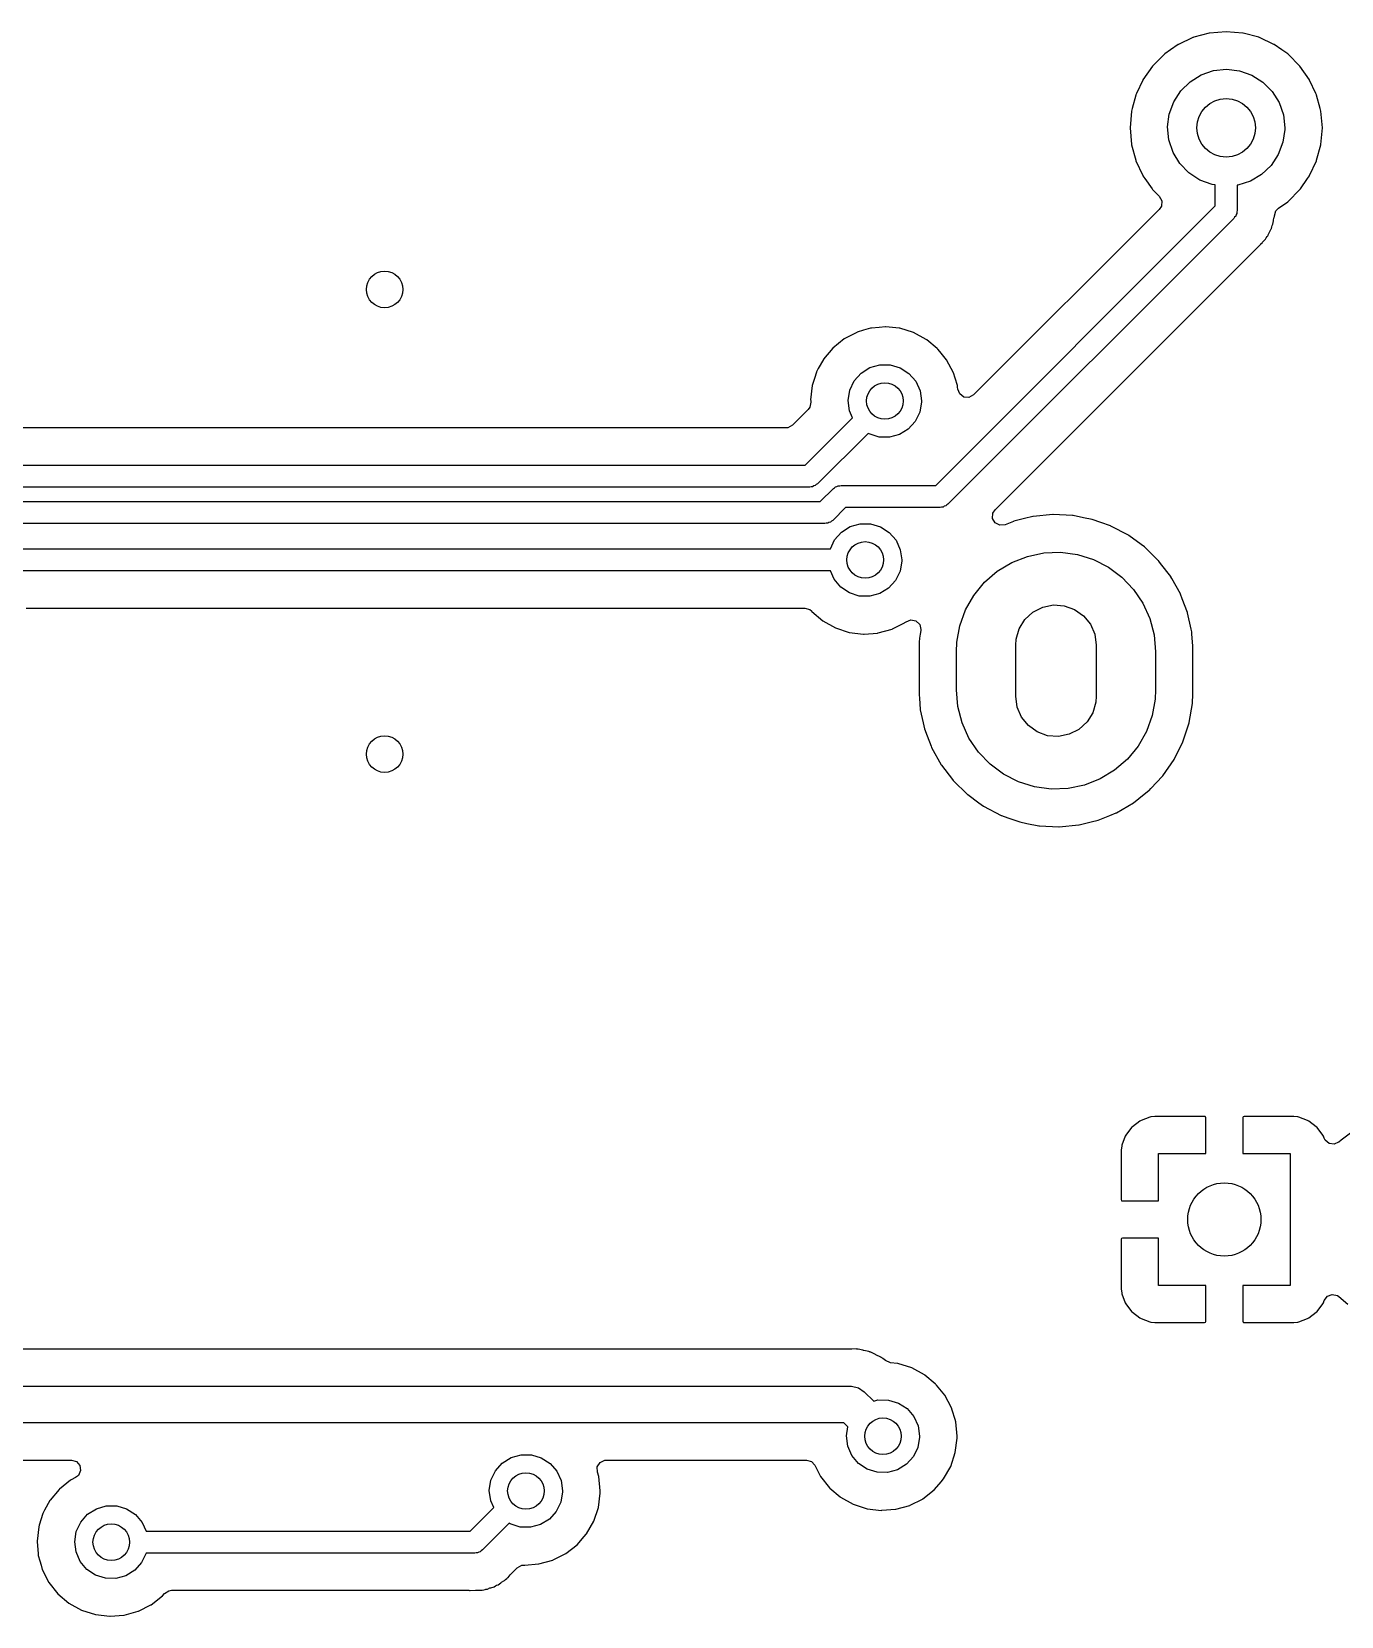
# Model space of a CAD drawing. Extents: x 123 to 292, y -246 to -33.
# Drawn here: x 214.13 to 232.02, y -163.17 to -141.51 of the extents above; entities that cross this region are included whole.
import ezdxf

# ---------------------------------------------------------------- set-up
doc = ezdxf.new("R2010")
doc.units = 0
doc.layers.add('BLACK', color=7, linetype='CONTINUOUS')

msp = doc.modelspace()

# ---------------------------------------------------------------- linework, layer by layer
at = {"layer": 'BLACK', "linetype": 'CONTINUOUS'}
for p, q in [((229.989, -141.592), (229.792, -141.684)), ((229.994, -141.59), (229.989, -141.592)), ((229.989, -141.592), (229.989, -141.592)), ((229.999, -141.588), (229.994, -141.59)), ((230.21, -141.532), (229.999, -141.588)), ((229.999, -141.588), (229.999, -141.588)), ((230.215, -141.531), (230.21, -141.532)), ((230.21, -141.532), (230.21, -141.532)), ((230.443, -141.511), (230.215, -141.531)), ((230.671, -141.531), (230.443, -141.511)), ((230.677, -141.532), (230.671, -141.531)), ((230.887, -141.588), (230.677, -141.532)), ((230.677, -141.532), (230.677, -141.532)), ((230.893, -141.59), (230.887, -141.588)), ((230.887, -141.588), (230.887, -141.588)), ((230.898, -141.592), (230.893, -141.59)), ((231.095, -141.684), (230.898, -141.592)), ((230.898, -141.592), (230.898, -141.592)), ((229.599, -141.818), (229.437, -141.98)), ((229.604, -141.815), (229.599, -141.818)), ((229.682, -141.76), (229.604, -141.815)), ((229.604, -141.815), (229.604, -141.815)), ((229.787, -141.687), (229.682, -141.76)), ((229.792, -141.684), (229.787, -141.687)), ((229.792, -141.684), (229.792, -141.684)), ((231.1, -141.687), (231.095, -141.684)), ((231.095, -141.684), (231.095, -141.684)), ((231.205, -141.76), (231.1, -141.687)), ((231.283, -141.815), (231.205, -141.76)), ((231.288, -141.818), (231.283, -141.815)), ((231.283, -141.815), (231.283, -141.815)), ((231.45, -141.98), (231.288, -141.818)), ((229.437, -141.98), (229.306, -142.167)), ((230.103, -142.1), (230.272, -142.043)), ((230.272, -142.043), (230.449, -142.024)), ((230.449, -142.024), (230.626, -142.045)), ((230.626, -142.045), (230.794, -142.105)), ((231.581, -142.167), (231.45, -141.98)), ((229.304, -142.172), (229.217, -142.357)), ((229.306, -142.167), (229.304, -142.172)), ((229.304, -142.172), (229.304, -142.172)), ((229.823, -142.319), (229.951, -142.194)), ((229.951, -142.194), (230.103, -142.1)), ((230.794, -142.105), (230.945, -142.201)), ((230.945, -142.201), (231.07, -142.327)), ((231.583, -142.172), (231.581, -142.167)), ((231.669, -142.357), (231.583, -142.172)), ((231.583, -142.172), (231.583, -142.172)), ((229.208, -142.38), (229.159, -142.56)), ((229.209, -142.375), (229.208, -142.38)), ((229.208, -142.38), (229.208, -142.38)), ((229.217, -142.357), (229.209, -142.375)), ((229.666, -142.636), (229.727, -142.468)), ((229.727, -142.468), (229.823, -142.319)), ((231.07, -142.327), (231.165, -142.479)), ((231.165, -142.479), (231.224, -142.647)), ((231.678, -142.375), (231.669, -142.357)), ((231.679, -142.38), (231.678, -142.375)), ((231.727, -142.56), (231.679, -142.38)), ((231.679, -142.38), (231.679, -142.38)), ((229.15, -142.596), (229.13, -142.824)), ((229.159, -142.56), (229.15, -142.596)), ((229.643, -142.813), (229.666, -142.636)), ((231.224, -142.647), (231.243, -142.824)), ((231.737, -142.596), (231.727, -142.56)), ((231.757, -142.824), (231.737, -142.596)), ((229.13, -142.824), (229.15, -143.052)), ((229.661, -142.991), (229.643, -142.813)), ((231.243, -142.847), (231.218, -143.023)), ((231.243, -142.824), (231.243, -142.847)), ((231.737, -143.052), (231.757, -142.824)), ((229.15, -143.052), (229.151, -143.058)), ((229.151, -143.058), (229.151, -143.058)), ((229.151, -143.058), (229.207, -143.267)), ((229.717, -143.16), (229.661, -142.991)), ((231.218, -143.023), (231.155, -143.19)), ((231.679, -143.267), (231.736, -143.058)), ((231.736, -143.058), (231.737, -143.052)), ((231.736, -143.058), (231.736, -143.058)), ((229.207, -143.267), (229.209, -143.273)), ((229.209, -143.273), (229.211, -143.278)), ((229.211, -143.278), (229.211, -143.278)), ((229.211, -143.278), (229.304, -143.476)), ((229.81, -143.312), (229.717, -143.16)), ((229.933, -143.441), (229.81, -143.312)), ((231.056, -143.338), (230.927, -143.461)), ((231.155, -143.19), (231.056, -143.338)), ((231.583, -143.476), (231.675, -143.278)), ((231.675, -143.278), (231.678, -143.273)), ((231.675, -143.278), (231.675, -143.278)), ((231.678, -143.273), (231.679, -143.267)), ((229.304, -143.476), (229.304, -143.476)), ((229.304, -143.476), (229.306, -143.481)), ((229.306, -143.481), (229.332, -143.519)), ((229.332, -143.519), (229.43, -143.658)), ((230.083, -143.538), (229.933, -143.441)), ((230.25, -143.6), (230.083, -143.538)), ((230.774, -143.553), (230.604, -143.608)), ((230.927, -143.461), (230.774, -143.553)), ((231.457, -143.658), (231.555, -143.519)), ((231.555, -143.519), (231.581, -143.481)), ((231.581, -143.481), (231.583, -143.476)), ((231.583, -143.476), (231.583, -143.476)), ((229.43, -143.658), (229.437, -143.668)), ((229.437, -143.668), (229.529, -143.76)), ((229.529, -143.76), (229.563, -143.823)), ((230.293, -143.606), (230.25, -143.6)), ((230.293, -143.893), (230.293, -143.606)), ((230.604, -143.608), (230.593, -143.609)), ((230.593, -143.609), (230.593, -143.956)), ((231.288, -143.83), (231.45, -143.668)), ((231.45, -143.668), (231.457, -143.658)), ((226.475, -147.712), (230.293, -143.893)), ((229.529, -143.939), (226.993, -146.475)), ((229.558, -143.894), (229.529, -143.939)), ((229.563, -143.823), (229.558, -143.894)), ((230.578, -144.011), (230.573, -144.031)), ((230.588, -143.994), (230.578, -144.011)), ((230.593, -143.956), (230.588, -143.975)), ((230.588, -143.975), (230.588, -143.994)), ((231.102, -144.026), (231.122, -143.958)), ((231.122, -143.958), (231.156, -143.923)), ((231.156, -143.923), (231.283, -143.834)), ((231.283, -143.834), (231.288, -143.83)), ((231.283, -143.834), (231.283, -143.834)), ((230.549, -144.062), (226.643, -147.968)), ((230.559, -144.045), (230.549, -144.062)), ((230.573, -144.031), (230.559, -144.045)), ((231.038, -144.24), (231.057, -144.207)), ((231.057, -144.207), (231.061, -144.2)), ((231.057, -144.207), (231.057, -144.207)), ((231.061, -144.2), (231.066, -144.179)), ((231.066, -144.179), (231.072, -144.16)), ((231.072, -144.16), (231.081, -144.141)), ((231.081, -144.141), (231.088, -144.095)), ((231.088, -144.095), (231.09, -144.083)), ((231.09, -144.083), (231.1, -144.046)), ((231.1, -144.046), (231.102, -144.039)), ((231.102, -144.039), (231.102, -144.026)), ((230.866, -144.467), (230.915, -144.415)), ((230.915, -144.415), (230.918, -144.412)), ((230.918, -144.412), (230.938, -144.392)), ((230.938, -144.392), (230.941, -144.388)), ((230.941, -144.388), (230.949, -144.379)), ((230.949, -144.379), (230.975, -144.351)), ((230.975, -144.351), (230.98, -144.346)), ((230.98, -144.346), (230.984, -144.339)), ((230.984, -144.339), (230.991, -144.327)), ((230.991, -144.327), (231.002, -144.31)), ((231.002, -144.31), (231.01, -144.3)), ((231.01, -144.3), (231.015, -144.293)), ((231.015, -144.293), (231.018, -144.286)), ((231.018, -144.286), (231.033, -144.251)), ((231.033, -144.251), (231.038, -144.24)), ((227.287, -148.044), (230.851, -144.479)), ((230.851, -144.479), (230.86, -144.471)), ((230.86, -144.471), (230.866, -144.467)), ((230.86, -144.471), (230.86, -144.471)), ((225.226, -145.71), (225.072, -145.834)), ((225.381, -145.629), (225.226, -145.71)), ((225.396, -145.621), (225.381, -145.629)), ((225.401, -145.618), (225.396, -145.621)), ((225.396, -145.621), (225.396, -145.621)), ((225.491, -145.592), (225.401, -145.618)), ((225.585, -145.564), (225.491, -145.592)), ((225.591, -145.563), (225.585, -145.564)), ((225.585, -145.564), (225.585, -145.564)), ((225.597, -145.562), (225.591, -145.563)), ((225.705, -145.552), (225.597, -145.562)), ((225.597, -145.562), (225.597, -145.562)), ((225.788, -145.545), (225.705, -145.552)), ((225.794, -145.545), (225.788, -145.545)), ((225.978, -145.565), (225.794, -145.545)), ((225.794, -145.545), (225.794, -145.545)), ((225.984, -145.565), (225.978, -145.565)), ((225.978, -145.565), (225.978, -145.565)), ((226.173, -145.624), (225.984, -145.565)), ((226.347, -145.718), (226.173, -145.624)), ((226.352, -145.722), (226.347, -145.718)), ((226.493, -145.839), (226.352, -145.722)), ((226.352, -145.722), (226.352, -145.722)), ((225.072, -145.834), (224.944, -145.985)), ((226.5, -145.844), (226.493, -145.839)), ((226.504, -145.849), (226.5, -145.844)), ((226.53, -145.881), (226.504, -145.849)), ((226.504, -145.849), (226.504, -145.849)), ((226.625, -145.997), (226.53, -145.881)), ((224.847, -146.165), (224.82, -146.25)), ((224.849, -146.159), (224.847, -146.165)), ((224.847, -146.165), (224.847, -146.165)), ((224.872, -146.116), (224.849, -146.159)), ((224.941, -145.991), (224.872, -146.116)), ((224.944, -145.985), (224.941, -145.991)), ((224.941, -145.991), (224.941, -145.991)), ((225.363, -146.283), (225.457, -146.177)), ((225.457, -146.177), (225.576, -146.102)), ((225.576, -146.102), (225.713, -146.063)), ((225.713, -146.063), (225.855, -146.063)), ((225.855, -146.063), (225.99, -146.104)), ((225.99, -146.104), (226.109, -146.181)), ((226.718, -146.172), (226.625, -145.997)), ((226.74, -146.245), (226.718, -146.172)), ((224.789, -146.347), (224.767, -146.544)), ((224.82, -146.25), (224.789, -146.347)), ((225.302, -146.412), (225.363, -146.283)), ((226.109, -146.181), (226.202, -146.289)), ((226.202, -146.289), (226.261, -146.418)), ((226.771, -146.348), (226.74, -146.245)), ((226.775, -146.361), (226.771, -146.348)), ((226.775, -146.367), (226.775, -146.361)), ((226.778, -146.398), (226.775, -146.367)), ((224.77, -146.574), (224.756, -146.644)), ((224.767, -146.544), (224.768, -146.55)), ((224.768, -146.55), (224.77, -146.574)), ((225.281, -146.552), (225.302, -146.412)), ((225.299, -146.692), (225.281, -146.552)), ((226.28, -146.57), (226.257, -146.71)), ((226.261, -146.418), (226.281, -146.558)), ((226.281, -146.558), (226.28, -146.57)), ((226.803, -146.461), (226.778, -146.398)), ((226.86, -146.504), (226.803, -146.461)), ((226.93, -146.509), (226.86, -146.504)), ((226.993, -146.475), (226.93, -146.509)), ((224.733, -146.674), (224.519, -146.889)), ((224.692, -147.434), (225.34, -146.786)), ((224.756, -146.644), (224.733, -146.674)), ((225.34, -146.786), (225.299, -146.692)), ((226.257, -146.71), (226.195, -146.838)), ((224.43, -146.925), (211.213, -146.925)), ((224.456, -146.923), (224.43, -146.925)), ((224.519, -146.889), (224.456, -146.923)), ((225.551, -147), (224.861, -147.69)), ((225.565, -147.009), (225.551, -147)), ((225.701, -147.052), (225.565, -147.009)), ((225.979, -147.017), (225.842, -147.054)), ((226.1, -146.943), (225.979, -147.017)), ((226.195, -146.838), (226.1, -146.943)), ((225.842, -147.054), (225.701, -147.052)), ((187.575, -147.434), (224.692, -147.434)), ((224.861, -147.69), (224.844, -147.7)), ((224.755, -147.734), (187.513, -147.734)), ((224.774, -147.729), (224.755, -147.734)), ((224.793, -147.729), (224.774, -147.729)), ((224.811, -147.719), (224.793, -147.729)), ((224.83, -147.714), (224.811, -147.719)), ((224.844, -147.7), (224.83, -147.714)), ((224.899, -147.933), (225.077, -147.756)), ((225.077, -147.756), (225.094, -147.746)), ((225.094, -147.746), (225.108, -147.732)), ((225.108, -147.732), (225.127, -147.727)), ((225.127, -147.727), (225.144, -147.717)), ((225.144, -147.717), (225.164, -147.717)), ((225.164, -147.717), (225.183, -147.712)), ((225.183, -147.712), (226.475, -147.712)), ((211.964, -147.933), (224.899, -147.933)), ((225.245, -148.012), (225.068, -148.19)), ((226.537, -148.012), (225.245, -148.012)), ((226.556, -148.007), (226.537, -148.012)), ((226.576, -148.007), (226.556, -148.007)), ((226.593, -147.997), (226.576, -148.007)), ((226.612, -147.992), (226.593, -147.997)), ((226.626, -147.978), (226.612, -147.992)), ((226.643, -147.968), (226.626, -147.978)), ((227.253, -148.163), (227.257, -148.092)), ((227.257, -148.092), (227.287, -148.044)), ((228.075, -148.111), (227.806, -148.137)), ((228.08, -148.111), (228.075, -148.111)), ((228.342, -148.124), (228.08, -148.111)), ((228.08, -148.111), (228.08, -148.111)), ((228.346, -148.124), (228.342, -148.124)), ((228.342, -148.124), (228.342, -148.124)), ((228.351, -148.125), (228.346, -148.124)), ((228.493, -148.153), (228.351, -148.125)), ((228.351, -148.125), (228.351, -148.125)), ((224.962, -148.233), (212.026, -148.233)), ((224.981, -148.228), (224.962, -148.233)), ((225, -148.228), (224.981, -148.228)), ((225.017, -148.219), (225, -148.228)), ((225.037, -148.213), (225.017, -148.219)), ((225.05, -148.199), (225.037, -148.213)), ((225.068, -148.19), (225.05, -148.199)), ((225.188, -148.349), (225.308, -148.274)), ((225.308, -148.274), (225.445, -148.235)), ((225.445, -148.235), (225.586, -148.236)), ((225.586, -148.236), (225.722, -148.276)), ((225.722, -148.276), (225.841, -148.353)), ((227.289, -148.224), (227.253, -148.163)), ((227.352, -148.256), (227.289, -148.224)), ((227.423, -148.249), (227.352, -148.256)), ((227.538, -148.203), (227.423, -148.249)), ((227.542, -148.201), (227.538, -148.203)), ((227.538, -148.203), (227.538, -148.203)), ((227.688, -148.165), (227.542, -148.201)), ((227.801, -148.138), (227.688, -148.165)), ((227.806, -148.137), (227.801, -148.138)), ((227.801, -148.138), (227.801, -148.138)), ((228.612, -148.177), (228.493, -148.153)), ((228.731, -148.219), (228.612, -148.177)), ((228.864, -148.266), (228.731, -148.219)), ((228.868, -148.267), (228.864, -148.266)), ((228.864, -148.266), (228.864, -148.266)), ((229.108, -148.393), (228.868, -148.267)), ((225.036, -148.58), (225.095, -148.456)), ((225.095, -148.456), (225.188, -148.349)), ((225.841, -148.353), (225.934, -148.461)), ((225.934, -148.461), (225.992, -148.59)), ((229.112, -148.396), (229.108, -148.393)), ((229.281, -148.519), (229.112, -148.396)), ((229.327, -148.553), (229.281, -148.519)), ((229.364, -148.589), (229.327, -148.553)), ((213.728, -148.58), (225.036, -148.58)), ((226.012, -148.742), (225.989, -148.882)), ((225.992, -148.59), (226.012, -148.73)), ((226.012, -148.73), (226.012, -148.742)), ((227.317, -148.885), (227.513, -148.766)), ((227.513, -148.766), (227.727, -148.681)), ((227.727, -148.681), (227.952, -148.634)), ((227.952, -148.634), (228.182, -148.626)), ((228.182, -148.626), (228.41, -148.656)), ((228.41, -148.656), (228.63, -148.724)), ((228.63, -148.724), (228.835, -148.828)), ((229.514, -148.736), (229.364, -148.589)), ((229.521, -148.743), (229.514, -148.736)), ((229.524, -148.746), (229.521, -148.743)), ((229.548, -148.778), (229.524, -148.746)), ((229.524, -148.746), (229.524, -148.746)), ((225.038, -148.88), (213.79, -148.88)), ((225.088, -148.994), (225.038, -148.88)), ((225.989, -148.882), (225.927, -149.01)), ((227.143, -149.036), (227.317, -148.885)), ((228.835, -148.828), (229.019, -148.965)), ((229.019, -148.965), (229.178, -149.132)), ((229.686, -148.958), (229.548, -148.778)), ((229.688, -148.962), (229.686, -148.958)), ((229.699, -148.982), (229.688, -148.962)), ((229.688, -148.962), (229.688, -148.962)), ((229.817, -149.195), (229.699, -148.982)), ((225.179, -149.103), (225.088, -148.994)), ((225.297, -149.181), (225.179, -149.103)), ((225.432, -149.224), (225.297, -149.181)), ((225.711, -149.189), (225.574, -149.226)), ((225.832, -149.115), (225.711, -149.189)), ((225.927, -149.01), (225.832, -149.115)), ((226.997, -149.214), (227.143, -149.036)), ((229.178, -149.132), (229.306, -149.323)), ((229.819, -149.199), (229.817, -149.195)), ((229.843, -149.263), (229.819, -149.199)), ((229.819, -149.199), (229.819, -149.199)), ((214.053, -149.389), (224.687, -149.389)), ((224.687, -149.389), (224.755, -149.409)), ((224.755, -149.409), (224.778, -149.427)), ((225.574, -149.226), (225.432, -149.224)), ((226.805, -149.63), (226.883, -149.414)), ((226.883, -149.414), (226.997, -149.214)), ((227.804, -149.442), (227.937, -149.375)), ((227.937, -149.375), (228.083, -149.345)), ((228.083, -149.345), (228.232, -149.356)), ((228.232, -149.356), (228.373, -149.407)), ((228.373, -149.407), (228.495, -149.493)), ((229.306, -149.323), (229.401, -149.532)), ((229.913, -149.449), (229.843, -149.263)), ((224.778, -149.427), (224.78, -149.429)), ((224.78, -149.429), (224.783, -149.434)), ((224.783, -149.434), (224.934, -149.562)), ((224.934, -149.562), (225.107, -149.659)), ((225.884, -149.672), (226.05, -149.589)), ((226.05, -149.589), (226.055, -149.586)), ((226.05, -149.589), (226.05, -149.589)), ((226.055, -149.586), (226.07, -149.574)), ((226.07, -149.574), (226.136, -149.548)), ((226.136, -149.548), (226.206, -149.562)), ((226.206, -149.562), (226.257, -149.611)), ((226.257, -149.611), (226.273, -149.68)), ((226.764, -149.856), (226.805, -149.63)), ((227.616, -149.67), (227.694, -149.543)), ((227.694, -149.543), (227.804, -149.442)), ((228.495, -149.493), (228.588, -149.609)), ((228.588, -149.609), (228.648, -149.746)), ((229.401, -149.532), (229.459, -149.755)), ((229.914, -149.453), (229.913, -149.449)), ((229.963, -149.675), (229.914, -149.453)), ((229.914, -149.453), (229.914, -149.453)), ((225.107, -149.659), (225.295, -149.72)), ((225.295, -149.72), (225.491, -149.743)), ((225.491, -149.743), (225.497, -149.743)), ((225.497, -149.743), (225.682, -149.729)), ((225.497, -149.743), (225.497, -149.743)), ((225.682, -149.729), (225.688, -149.728)), ((225.682, -149.729), (225.682, -149.729)), ((225.688, -149.728), (225.879, -149.675)), ((225.879, -149.675), (225.884, -149.672)), ((225.884, -149.672), (225.884, -149.672)), ((226.251, -149.85), (226.249, -149.884)), ((226.254, -149.802), (226.251, -149.85)), ((226.263, -149.743), (226.254, -149.798)), ((226.254, -149.798), (226.254, -149.802)), ((226.272, -149.695), (226.263, -149.743)), ((226.273, -149.68), (226.272, -149.695)), ((226.758, -149.984), (226.764, -149.856)), ((227.568, -149.894), (227.574, -149.814)), ((227.574, -149.814), (227.616, -149.67)), ((228.648, -149.746), (228.668, -149.894)), ((229.459, -149.755), (229.478, -149.984)), ((229.972, -149.714), (229.963, -149.675)), ((229.974, -149.743), (229.972, -149.714)), ((229.986, -149.906), (229.974, -149.743)), ((226.249, -149.884), (226.249, -150.573)), ((226.758, -150.504), (226.758, -149.984)), ((227.568, -150.594), (227.568, -149.894)), ((228.668, -149.894), (228.668, -150.594)), ((229.478, -149.984), (229.478, -150.504)), ((229.986, -149.915), (229.986, -149.906)), ((229.986, -150.604), (229.986, -149.915)), ((226.777, -150.733), (226.758, -150.504)), ((229.478, -150.504), (229.472, -150.632)), ((226.249, -150.573), (226.25, -150.575)), ((226.25, -150.575), (226.25, -150.575)), ((226.25, -150.575), (226.253, -150.619)), ((226.253, -150.619), (226.264, -150.774)), ((227.588, -150.742), (227.568, -150.594)), ((228.662, -150.674), (228.62, -150.818)), ((228.668, -150.594), (228.662, -150.674)), ((229.472, -150.632), (229.431, -150.858)), ((229.937, -150.953), (229.982, -150.694)), ((229.982, -150.69), (229.984, -150.646)), ((229.982, -150.694), (229.982, -150.69)), ((229.982, -150.694), (229.982, -150.694)), ((229.984, -150.646), (229.986, -150.606)), ((229.986, -150.606), (229.986, -150.604)), ((229.986, -150.606), (229.986, -150.606)), ((226.264, -150.774), (226.265, -150.779)), ((226.265, -150.779), (226.265, -150.779)), ((226.265, -150.779), (226.304, -150.957)), ((226.835, -150.956), (226.777, -150.733)), ((227.648, -150.879), (227.588, -150.742)), ((227.741, -150.995), (227.648, -150.879)), ((228.62, -150.818), (228.542, -150.945)), ((229.431, -150.858), (229.353, -151.074)), ((226.304, -150.957), (226.323, -151.039)), ((226.323, -151.039), (226.358, -151.133)), ((226.358, -151.133), (226.412, -151.274)), ((226.93, -151.165), (226.835, -150.956)), ((227.863, -151.081), (227.741, -150.995)), ((228.004, -151.132), (227.863, -151.081)), ((228.153, -151.143), (228.004, -151.132)), ((228.299, -151.113), (228.153, -151.143)), ((228.432, -151.046), (228.299, -151.113)), ((228.542, -150.945), (228.432, -151.046)), ((229.353, -151.074), (229.239, -151.274)), ((229.851, -151.215), (229.936, -150.957)), ((229.936, -150.957), (229.937, -150.953)), ((226.412, -151.274), (226.419, -151.293)), ((226.419, -151.293), (226.55, -151.53)), ((227.058, -151.356), (226.93, -151.165)), ((227.217, -151.523), (227.058, -151.356)), ((229.239, -151.274), (229.093, -151.452)), ((229.733, -151.454), (229.849, -151.219)), ((229.849, -151.219), (229.851, -151.215)), ((229.849, -151.219), (229.849, -151.219)), ((226.55, -151.53), (226.553, -151.533)), ((226.553, -151.533), (226.704, -151.731)), ((227.401, -151.66), (227.217, -151.523)), ((229.093, -151.452), (228.919, -151.603)), ((229.576, -151.68), (229.731, -151.458)), ((229.731, -151.458), (229.733, -151.454)), ((226.704, -151.731), (226.715, -151.745)), ((226.715, -151.745), (226.909, -151.935)), ((227.606, -151.764), (227.401, -151.66)), ((227.826, -151.832), (227.606, -151.764)), ((228.509, -151.807), (228.284, -151.854)), ((228.723, -151.722), (228.509, -151.807)), ((228.919, -151.603), (228.723, -151.722)), ((229.413, -151.855), (229.573, -151.684)), ((229.573, -151.684), (229.576, -151.68)), ((229.573, -151.684), (229.573, -151.684)), ((226.909, -151.935), (226.912, -151.938)), ((226.912, -151.938), (226.912, -151.938)), ((226.912, -151.938), (227.064, -152.048)), ((228.054, -151.862), (227.826, -151.832)), ((228.284, -151.854), (228.054, -151.862)), ((229.179, -152.048), (229.324, -151.932)), ((229.324, -151.932), (229.387, -151.881)), ((229.387, -151.881), (229.391, -151.879)), ((229.387, -151.881), (229.387, -151.881)), ((229.391, -151.879), (229.413, -151.855)), ((227.064, -152.048), (227.128, -152.095)), ((227.128, -152.095), (227.368, -152.221)), ((227.368, -152.221), (227.372, -152.222)), ((227.372, -152.222), (227.372, -152.222)), ((227.372, -152.222), (227.46, -152.253)), ((228.694, -152.287), (228.853, -152.222)), ((228.853, -152.222), (228.941, -152.187)), ((228.941, -152.187), (228.945, -152.185)), ((228.941, -152.187), (228.941, -152.187)), ((228.945, -152.185), (229.179, -152.048)), ((227.46, -152.253), (227.624, -152.311)), ((227.624, -152.311), (227.722, -152.33)), ((227.722, -152.33), (227.885, -152.363)), ((227.885, -152.363), (227.885, -152.363)), ((227.885, -152.363), (227.89, -152.364)), ((227.89, -152.364), (227.894, -152.364)), ((227.894, -152.364), (227.894, -152.364)), ((227.894, -152.364), (228.156, -152.377)), ((228.156, -152.377), (228.156, -152.377)), ((228.156, -152.377), (228.161, -152.377)), ((228.161, -152.377), (228.43, -152.351)), ((228.43, -152.351), (228.435, -152.35)), ((228.435, -152.35), (228.6, -152.31)), ((228.435, -152.35), (228.435, -152.35)), ((228.6, -152.31), (228.694, -152.287)), ((229.4, -156.346), (229.28, -156.391)), ((229.416, -156.342), (229.4, -156.346)), ((229.467, -156.336), (229.416, -156.342)), ((229.473, -156.336), (229.467, -156.336)), ((230.15, -156.336), (229.473, -156.336)), ((230.158, -156.338), (230.15, -156.336)), ((230.16, -156.339), (230.158, -156.338)), ((230.164, -156.354), (230.16, -156.339)), ((230.164, -156.844), (230.164, -156.354)), ((230.674, -156.342), (230.672, -156.35)), ((230.672, -156.35), (230.672, -156.844)), ((230.675, -156.34), (230.674, -156.342)), ((230.69, -156.336), (230.675, -156.34)), ((231.363, -156.336), (230.69, -156.336)), ((231.369, -156.336), (231.363, -156.336)), ((231.42, -156.342), (231.369, -156.336)), ((231.436, -156.346), (231.42, -156.342)), ((231.556, -156.391), (231.436, -156.346)), ((229.15, -156.488), (229.073, -156.59)), ((229.162, -156.476), (229.15, -156.488)), ((229.264, -156.399), (229.162, -156.476)), ((229.28, -156.391), (229.264, -156.399)), ((231.572, -156.399), (231.556, -156.391)), ((231.674, -156.476), (231.572, -156.399)), ((231.686, -156.488), (231.674, -156.476)), ((231.763, -156.59), (231.686, -156.488)), ((232.161, -156.551), (232.013, -156.662)), ((229.016, -156.742), (229.01, -156.793)), ((229.02, -156.726), (229.016, -156.742)), ((229.065, -156.606), (229.02, -156.726)), ((229.073, -156.59), (229.065, -156.606)), ((231.771, -156.606), (231.763, -156.59)), ((231.782, -156.634), (231.771, -156.606)), ((231.795, -156.659), (231.782, -156.634)), ((231.849, -156.705), (231.795, -156.659)), ((231.919, -156.714), (231.849, -156.705)), ((231.979, -156.686), (231.919, -156.714)), ((231.98, -156.687), (231.979, -156.686)), ((232.013, -156.662), (231.98, -156.687)), ((229.01, -156.793), (229.01, -156.799)), ((229.01, -156.799), (229.01, -157.472)), ((229.518, -157.49), (229.518, -156.844)), ((229.518, -156.844), (230.164, -156.844)), ((230.672, -156.844), (231.318, -156.844)), ((231.318, -156.844), (231.318, -158.644)), ((229.01, -157.472), (229.014, -157.487)), ((229.014, -157.487), (229.016, -157.488)), ((229.016, -157.488), (229.024, -157.49)), ((229.024, -157.49), (229.518, -157.49)), ((229.012, -158.004), (229.01, -158.012)), ((229.01, -158.012), (229.01, -158.689)), ((229.013, -158.002), (229.012, -158.004)), ((229.028, -157.998), (229.013, -158.002)), ((229.518, -157.998), (229.028, -157.998)), ((229.518, -158.644), (229.518, -157.998)), ((229.01, -158.689), (229.01, -158.695)), ((229.01, -158.695), (229.016, -158.746)), ((230.164, -158.644), (229.518, -158.644)), ((230.164, -159.138), (230.164, -158.644)), ((231.318, -158.644), (230.672, -158.644)), ((230.672, -158.644), (230.672, -159.134)), ((229.016, -158.746), (229.02, -158.762)), ((229.02, -158.762), (229.065, -158.882)), ((229.065, -158.882), (229.073, -158.898)), ((229.073, -158.898), (229.15, -159)), ((231.686, -159), (231.763, -158.898)), ((231.763, -158.898), (231.771, -158.882)), ((231.771, -158.882), (231.783, -158.85)), ((231.783, -158.85), (231.826, -158.793)), ((231.826, -158.793), (231.892, -158.769)), ((231.892, -158.769), (231.962, -158.784)), ((231.962, -158.784), (231.982, -158.797)), ((231.982, -158.797), (232.107, -158.902)), ((229.15, -159), (229.162, -159.012)), ((229.162, -159.012), (229.264, -159.089)), ((229.264, -159.089), (229.28, -159.097)), ((229.28, -159.097), (229.4, -159.142)), ((229.4, -159.142), (229.416, -159.146)), ((229.416, -159.146), (229.467, -159.152)), ((229.467, -159.152), (229.473, -159.152)), ((229.473, -159.152), (230.146, -159.152)), ((230.146, -159.152), (230.161, -159.148)), ((230.161, -159.148), (230.162, -159.146)), ((230.162, -159.146), (230.164, -159.138)), ((230.672, -159.134), (230.676, -159.149)), ((230.676, -159.149), (230.678, -159.15)), ((230.678, -159.15), (230.686, -159.152)), ((230.686, -159.152), (231.363, -159.152)), ((231.363, -159.152), (231.369, -159.152)), ((231.369, -159.152), (231.42, -159.146)), ((231.42, -159.146), (231.436, -159.142)), ((231.436, -159.142), (231.556, -159.097)), ((231.556, -159.097), (231.572, -159.089)), ((231.572, -159.089), (231.674, -159.012)), ((231.674, -159.012), (231.686, -159)), ((225.31, -159.516), (190.516, -159.516)), ((225.314, -159.515), (225.31, -159.516)), ((225.328, -159.515), (225.314, -159.515)), ((225.391, -159.513), (225.328, -159.515)), ((225.398, -159.515), (225.391, -159.513)), ((225.403, -159.515), (225.398, -159.515)), ((225.407, -159.515), (225.403, -159.515)), ((225.407, -159.516), (225.407, -159.515)), ((225.412, -159.516), (225.407, -159.516)), ((225.418, -159.516), (225.412, -159.516)), ((225.412, -159.516), (225.412, -159.516)), ((225.478, -159.531), (225.418, -159.516)), ((225.489, -159.534), (225.478, -159.531)), ((225.493, -159.535), (225.489, -159.534)), ((225.564, -159.549), (225.493, -159.535)), ((225.571, -159.552), (225.564, -159.549)), ((225.577, -159.554), (225.571, -159.552)), ((225.582, -159.556), (225.577, -159.554)), ((225.59, -159.558), (225.582, -159.556)), ((225.655, -159.591), (225.59, -159.558)), ((225.659, -159.593), (225.655, -159.591)), ((225.725, -159.624), (225.659, -159.593)), ((225.73, -159.629), (225.725, -159.624)), ((225.736, -159.632), (225.73, -159.629)), ((225.741, -159.635), (225.736, -159.632)), ((225.747, -159.639), (225.741, -159.635)), ((225.753, -159.643), (225.747, -159.639)), ((225.788, -159.673), (225.753, -159.643)), ((225.856, -159.702), (225.788, -159.673)), ((225.953, -159.712), (225.856, -159.702)), ((225.959, -159.713), (225.953, -159.712)), ((225.953, -159.712), (225.953, -159.712)), ((226.148, -159.772), (225.959, -159.713)), ((226.322, -159.866), (226.148, -159.772)), ((190.449, -160.024), (225.323, -160.024)), ((225.323, -160.024), (225.419, -160.043)), ((226.327, -159.87), (226.322, -159.866)), ((226.47, -159.988), (226.327, -159.87)), ((226.327, -159.87), (226.327, -159.87)), ((226.474, -159.992), (226.47, -159.988)), ((226.478, -159.997), (226.474, -159.992)), ((226.488, -160.009), (226.478, -159.997)), ((226.478, -159.997), (226.478, -159.997)), ((226.599, -160.145), (226.488, -160.009)), ((225.419, -160.043), (225.5, -160.097)), ((225.5, -160.097), (225.63, -160.227)), ((225.63, -160.227), (225.687, -160.21)), ((225.687, -160.21), (225.829, -160.211)), ((225.829, -160.211), (225.965, -160.252)), ((225.965, -160.252), (226.084, -160.329)), ((226.692, -160.32), (226.599, -160.145)), ((226.084, -160.329), (226.176, -160.436)), ((226.176, -160.436), (226.235, -160.565)), ((226.702, -160.352), (226.692, -160.32)), ((226.74, -160.477), (226.702, -160.352)), ((225.22, -160.524), (190.608, -160.524)), ((225.274, -160.578), (225.22, -160.524)), ((225.255, -160.7), (225.274, -160.578)), ((226.235, -160.565), (226.255, -160.706)), ((226.749, -160.509), (226.74, -160.477)), ((226.769, -160.706), (226.749, -160.509)), ((225.274, -160.84), (225.255, -160.7)), ((225.331, -160.97), (225.274, -160.84)), ((226.232, -160.858), (226.17, -160.985)), ((226.255, -160.718), (226.232, -160.858)), ((226.255, -160.706), (226.255, -160.718)), ((226.743, -160.93), (226.768, -160.734)), ((226.768, -160.734), (226.769, -160.706)), ((191.109, -161.032), (214.669, -161.032)), ((214.669, -161.032), (214.737, -161.053)), ((214.737, -161.053), (214.783, -161.106)), ((214.783, -161.106), (214.794, -161.176)), ((220.46, -161.179), (220.554, -161.073)), ((220.554, -161.073), (220.674, -160.997)), ((220.674, -160.997), (220.811, -160.958)), ((220.811, -160.958), (220.952, -160.959)), ((220.952, -160.959), (221.088, -161)), ((221.088, -161), (221.207, -161.077)), ((221.207, -161.077), (221.3, -161.184)), ((221.853, -161.124), (221.891, -161.064)), ((221.891, -161.064), (221.956, -161.034)), ((221.956, -161.034), (221.974, -161.032)), ((221.974, -161.032), (224.712, -161.032)), ((224.712, -161.032), (224.78, -161.053)), ((224.78, -161.053), (224.824, -161.101)), ((224.824, -161.101), (224.903, -161.255)), ((225.422, -161.079), (225.331, -160.97)), ((225.54, -161.157), (225.422, -161.079)), ((226.075, -161.09), (225.954, -161.165)), ((226.17, -160.985), (226.075, -161.09)), ((226.583, -161.29), (226.681, -161.118)), ((226.681, -161.118), (226.743, -160.93)), ((214.659, -161.306), (214.505, -161.43)), ((214.665, -161.303), (214.659, -161.306)), ((214.727, -161.27), (214.665, -161.303)), ((214.665, -161.303), (214.665, -161.303)), ((214.764, -161.241), (214.727, -161.27)), ((214.794, -161.176), (214.764, -161.241)), ((220.378, -161.448), (220.4, -161.308)), ((220.4, -161.308), (220.46, -161.179)), ((221.3, -161.184), (221.358, -161.313)), ((221.358, -161.313), (221.378, -161.454)), ((221.854, -161.195), (221.853, -161.124)), ((221.872, -161.257), (221.854, -161.195)), ((221.892, -161.454), (221.872, -161.257)), ((224.903, -161.255), (225.026, -161.41)), ((225.675, -161.199), (225.54, -161.157)), ((225.817, -161.202), (225.675, -161.199)), ((225.954, -161.165), (225.817, -161.202)), ((226.454, -161.44), (226.555, -161.323)), ((226.555, -161.323), (226.579, -161.295)), ((226.579, -161.295), (226.583, -161.29)), ((226.579, -161.295), (226.579, -161.295)), ((214.5, -161.436), (214.378, -161.581)), ((214.501, -161.434), (214.5, -161.436)), ((214.505, -161.43), (214.501, -161.434)), ((220.397, -161.588), (220.378, -161.448)), ((221.378, -161.466), (221.355, -161.606)), ((221.378, -161.454), (221.378, -161.466)), ((221.867, -161.678), (221.891, -161.482)), ((221.891, -161.482), (221.892, -161.46)), ((221.892, -161.457), (221.892, -161.454)), ((221.892, -161.46), (221.892, -161.457)), ((221.892, -161.457), (221.892, -161.457)), ((225.026, -161.41), (225.031, -161.414)), ((225.031, -161.414), (225.031, -161.414)), ((225.031, -161.414), (225.171, -161.533)), ((225.171, -161.533), (225.177, -161.538)), ((225.177, -161.538), (225.349, -161.634)), ((226.298, -161.561), (226.454, -161.44)), ((214.281, -161.76), (214.23, -161.921)), ((214.283, -161.754), (214.281, -161.76)), ((214.281, -161.76), (214.281, -161.76)), ((214.303, -161.718), (214.283, -161.754)), ((214.375, -161.586), (214.303, -161.718)), ((214.378, -161.581), (214.375, -161.586)), ((214.375, -161.586), (214.375, -161.586)), ((214.89, -161.773), (215.01, -161.697)), ((215.01, -161.697), (215.146, -161.658)), ((215.146, -161.658), (215.288, -161.659)), ((215.288, -161.659), (215.424, -161.7)), ((215.424, -161.7), (215.543, -161.777)), ((220.116, -162.004), (220.438, -161.682)), ((220.438, -161.682), (220.397, -161.588)), ((221.293, -161.733), (221.198, -161.838)), ((221.355, -161.606), (221.293, -161.733)), ((221.804, -161.866), (221.867, -161.678)), ((225.349, -161.634), (225.538, -161.696)), ((225.538, -161.696), (225.734, -161.719)), ((225.734, -161.719), (225.74, -161.718)), ((225.74, -161.718), (225.925, -161.704)), ((225.74, -161.718), (225.74, -161.718)), ((225.925, -161.704), (225.925, -161.704)), ((225.925, -161.704), (225.931, -161.704)), ((225.931, -161.704), (226.122, -161.651)), ((226.122, -161.651), (226.127, -161.648)), ((226.127, -161.648), (226.293, -161.564)), ((226.127, -161.648), (226.127, -161.648)), ((226.293, -161.564), (226.298, -161.561)), ((226.293, -161.564), (226.293, -161.564)), ((214.223, -161.943), (214.201, -162.139)), ((214.23, -161.921), (214.223, -161.943)), ((214.736, -162.007), (214.796, -161.879)), ((214.796, -161.879), (214.89, -161.773)), ((215.543, -161.777), (215.635, -161.884)), ((215.635, -161.884), (215.69, -162.004)), ((220.649, -161.895), (220.285, -162.26)), ((220.663, -161.905), (220.649, -161.895)), ((220.798, -161.947), (220.663, -161.905)), ((220.94, -161.95), (220.798, -161.947)), ((221.077, -161.913), (220.94, -161.95)), ((221.198, -161.838), (221.077, -161.913)), ((221.706, -162.038), (221.804, -161.866)), ((214.201, -162.139), (214.201, -162.146)), ((214.201, -162.146), (214.215, -162.312)), ((214.714, -162.147), (214.736, -162.007)), ((214.733, -162.288), (214.714, -162.147)), ((215.69, -162.004), (220.116, -162.004)), ((221.421, -162.309), (221.577, -162.188)), ((221.577, -162.188), (221.672, -162.077)), ((221.672, -162.077), (221.702, -162.043)), ((221.702, -162.043), (221.706, -162.038)), ((221.702, -162.043), (221.702, -162.043)), ((214.215, -162.312), (214.217, -162.337)), ((214.217, -162.337), (214.238, -162.409)), ((214.238, -162.409), (214.255, -162.466)), ((214.79, -162.418), (214.733, -162.288)), ((214.881, -162.526), (214.79, -162.418)), ((215.691, -162.306), (215.629, -162.433)), ((220.178, -162.304), (215.691, -162.304)), ((215.691, -162.304), (215.691, -162.306)), ((220.198, -162.298), (220.178, -162.304)), ((220.217, -162.298), (220.198, -162.298)), ((220.234, -162.289), (220.217, -162.298)), ((220.254, -162.284), (220.234, -162.289)), ((220.267, -162.27), (220.254, -162.284)), ((220.285, -162.26), (220.267, -162.27)), ((221.054, -162.452), (221.245, -162.398)), ((221.245, -162.398), (221.25, -162.396)), ((221.25, -162.396), (221.416, -162.312)), ((221.25, -162.396), (221.25, -162.396)), ((221.416, -162.312), (221.421, -162.309)), ((221.416, -162.312), (221.416, -162.312)), ((214.255, -162.466), (214.272, -162.527)), ((214.272, -162.527), (214.362, -162.703)), ((214.999, -162.605), (214.881, -162.526)), ((215.134, -162.647), (214.999, -162.605)), ((215.413, -162.612), (215.276, -162.65)), ((215.534, -162.538), (215.413, -162.612)), ((215.629, -162.433), (215.534, -162.538)), ((220.633, -162.637), (220.662, -162.602)), ((220.662, -162.602), (220.67, -162.593)), ((220.67, -162.593), (220.76, -162.503)), ((220.76, -162.503), (220.823, -162.469)), ((220.823, -162.469), (220.852, -162.466)), ((220.852, -162.466), (220.857, -162.467)), ((220.857, -162.467), (220.863, -162.466)), ((220.863, -162.466), (221.048, -162.452)), ((220.863, -162.466), (220.863, -162.466)), ((221.048, -162.452), (221.048, -162.452)), ((221.048, -162.452), (221.054, -162.452)), ((214.362, -162.703), (214.485, -162.858)), ((215.276, -162.65), (215.134, -162.647)), ((215.94, -162.856), (216, -162.817)), ((216, -162.817), (216.036, -162.812)), ((216.036, -162.812), (220.096, -162.812)), ((220.096, -162.812), (220.108, -162.813)), ((220.108, -162.813), (220.108, -162.813)), ((220.108, -162.813), (220.116, -162.814)), ((220.116, -162.814), (220.187, -162.812)), ((220.187, -162.812), (220.191, -162.812)), ((220.191, -162.812), (220.22, -162.812)), ((220.22, -162.812), (220.224, -162.812)), ((220.224, -162.812), (220.236, -162.811)), ((220.236, -162.811), (220.282, -162.809)), ((220.282, -162.809), (220.303, -162.803)), ((220.303, -162.803), (220.322, -162.799)), ((220.322, -162.799), (220.329, -162.798)), ((220.329, -162.798), (220.336, -162.797)), ((220.336, -162.797), (220.344, -162.796)), ((220.336, -162.797), (220.336, -162.797)), ((220.344, -162.796), (220.351, -162.794)), ((220.351, -162.794), (220.387, -162.779)), ((220.351, -162.794), (220.351, -162.794)), ((220.387, -162.779), (220.398, -162.776)), ((220.398, -162.776), (220.442, -162.763)), ((220.442, -162.763), (220.461, -162.752)), ((220.461, -162.752), (220.478, -162.743)), ((220.478, -162.743), (220.498, -162.735)), ((220.498, -162.735), (220.536, -162.708)), ((220.536, -162.708), (220.546, -162.702)), ((220.546, -162.702), (220.578, -162.682)), ((220.578, -162.682), (220.585, -162.678)), ((220.578, -162.682), (220.578, -162.682)), ((220.585, -162.678), (220.6, -162.663)), ((220.6, -162.663), (220.616, -162.65)), ((220.616, -162.65), (220.626, -162.642)), ((220.626, -162.642), (220.633, -162.637)), ((214.485, -162.858), (214.636, -162.986)), ((214.636, -162.986), (214.808, -163.082)), ((215.586, -163.096), (215.752, -163.012)), ((215.752, -163.012), (215.757, -163.009)), ((215.752, -163.012), (215.752, -163.012)), ((215.757, -163.009), (215.913, -162.887)), ((215.913, -162.887), (215.94, -162.856)), ((214.808, -163.082), (214.997, -163.143)), ((214.997, -163.143), (215.193, -163.167)), ((215.193, -163.167), (215.199, -163.166)), ((215.199, -163.166), (215.384, -163.152)), ((215.199, -163.166), (215.199, -163.166)), ((215.384, -163.152), (215.384, -163.152)), ((215.384, -163.152), (215.39, -163.152)), ((215.39, -163.152), (215.581, -163.098)), ((215.581, -163.098), (215.586, -163.096)), ((215.586, -163.096), (215.586, -163.096))]:
    msp.add_line(p, q, dxfattribs=at)
at = {"layer": 'BLACK'}
for centre, radius in [((230.443, -142.824), 0.4), ((218.948, -145.034), 0.25), ((225.781, -146.558), 0.25), ((225.512, -148.73), 0.25), ((218.948, -151.384), 0.25), ((230.418, -157.744), 0.5), ((225.755, -160.706), 0.25), ((220.878, -161.454), 0.25), ((215.214, -162.154), 0.25)]:
    msp.add_circle(centre, radius, dxfattribs=at)

doc.saveas('drawing.dxf')
